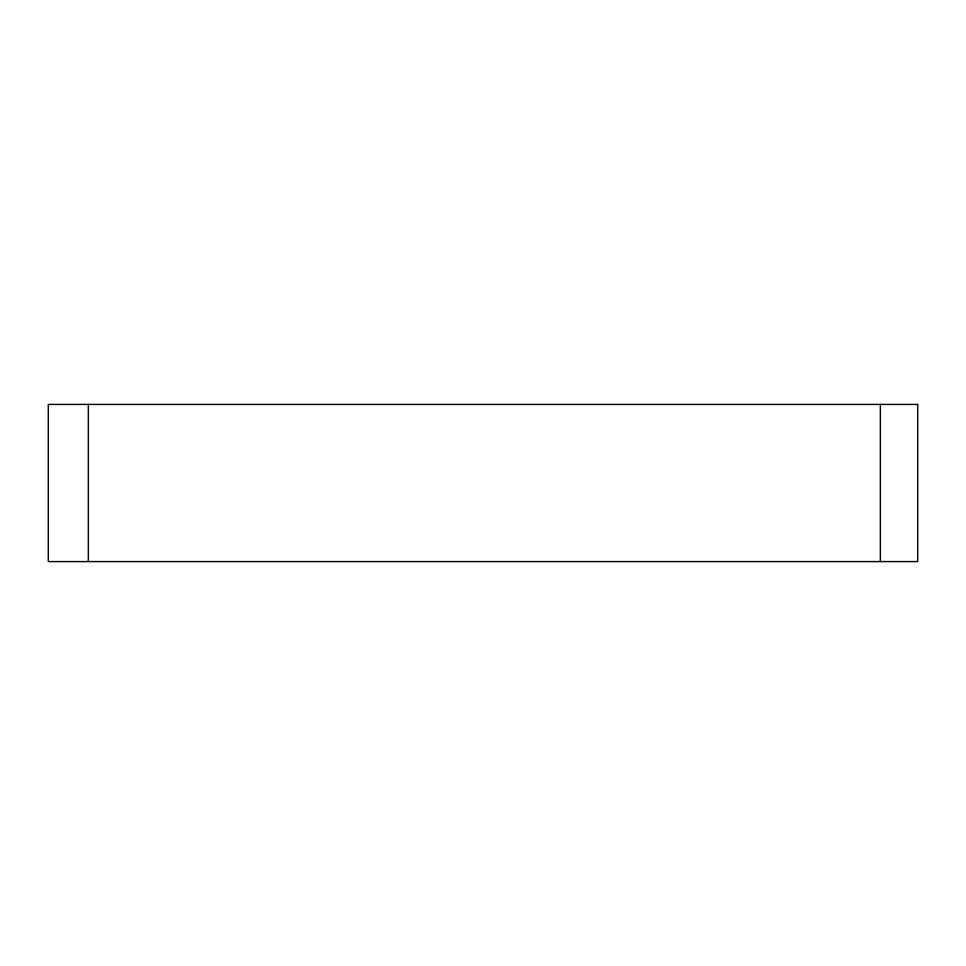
<?xml version="1.0" encoding="UTF-8"?>
<svg xmlns="http://www.w3.org/2000/svg" width="966" height="966" viewBox="0 0 966 966"><rect width="100%" height="100%" fill="white"/><g stroke="black" fill="none" stroke-linecap="round" stroke-linejoin="round"><path stroke-width="1.45" d="M880.364 404.416L880.364 561.584M88.329 404.416L88.329 561.584M917.7 404.416L48.3 404.416L48.3 561.584L917.7 561.584L917.7 404.416"/></g></svg>
